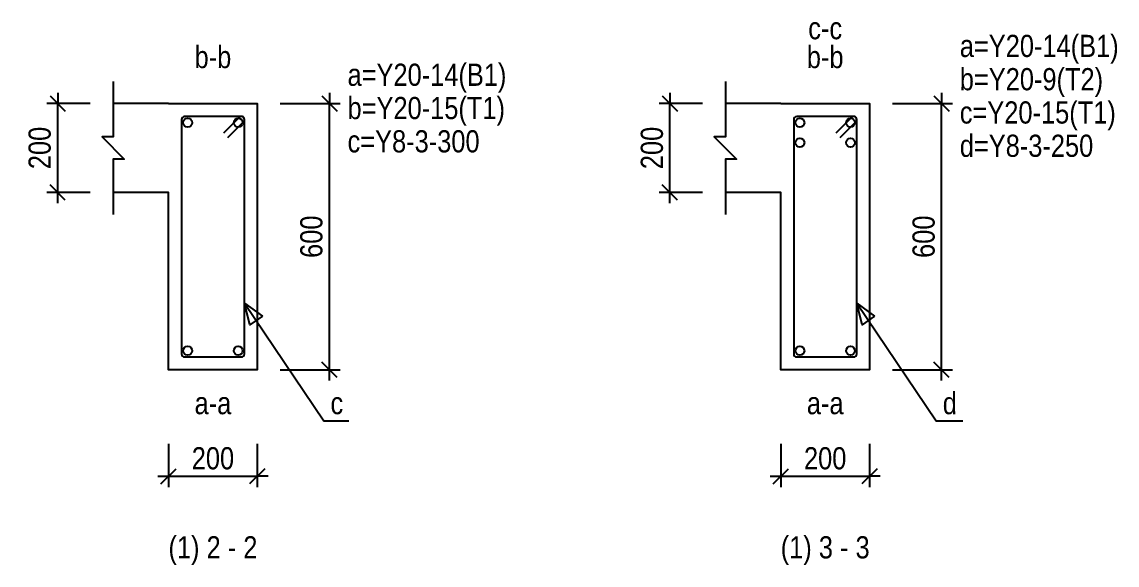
# Model space of a CAD drawing. Extents: x 0 to 206258, y -403073 to 0.
# Drawn here: x 92286 to 97223, y -225354 to -222906 of the extents above; entities that cross this region are included whole.
import ezdxf
from ezdxf.enums import TextEntityAlignment as Align

# ---------------------------------------------------------------- set-up
doc = ezdxf.new("R2010")
doc.units = 0
doc.header["$LTSCALE"] = 1000
doc.layers.add('Beam Line(D)', color=112, linetype='Continuous', true_color=0x00bd5e)
doc.layers.add('Link Label', color=94, linetype='Continuous', true_color=0x008100)
for name, color, linetype in [('Break Line', 5, 'Continuous'), ('Dimension Line', 5, 'Continuous'), ('Leader Line', 5, 'Continuous'), ('Link Line', 3, 'Continuous'), ('Rebar Label', 6, 'Continuous'), ('Rebar Line', 7, 'Continuous'), ('Section Label', 1, 'Continuous'), ('Top Rebar Label', 6, 'Continuous')]:
    doc.layers.add(name, color=color, linetype=linetype)
doc.styles.add('Dimension Text', font='ARIALN.TTF', dxfattribs={"height": 100})
doc.styles.add('Link Label', font='ARIALN.TTF', dxfattribs={"height": 100})
doc.styles.add('Rebar Label', font='ARIALN.TTF', dxfattribs={"height": 100})
doc.styles.add('Section Label', font='ARIALN.TTF', dxfattribs={"height": 100})
doc.styles.add('Top Rebar Label', font='ARIALN.TTF', dxfattribs={"height": 100})
doc.dimstyles.new('BEAM', dxfattribs={"dimtxt": 100, "dimasz": 30, "dimexe": 48.3, "dimexo": 103.5, "dimgap": 30, "dimtad": 1, "dimtoh": 1, "dimdec": 1, "dimlfac": 0.5, "dimdsep": 46, "dimtxsty": 'Dimension Text', "dimblk": 'PCDIM_TICK', "dimcen": 0.09, "dimclrd": 5, "dimclre": 5, "dimclrt": 5, "dimadec": 1, "dimazin": 0, "dimtp": 1, "dimtm": 1, "dimtfac": 1, "dimtdec": 4, "dimtofl": 0, "dimtmove": 0, "dimatfit": 3, "dimfxl": 1, "dimtolj": 1, "dimtzin": 0, "dimarcsym": 0})

# ---------------------------------------------------------------- blocks, each defined once
blk = doc.blocks.new('PCDIM_TICK')
at = {"layer": 'Dimension Line', "color": 0, "transparency": 33554687}
for p, q in [((1.15, 1.15), (-1.15, -1.15)), ((1.61, 0), (0, 0))]:
    blk.add_line(p, q, dxfattribs=at)
blk = doc.blocks.new('*U3028')
at = {"layer": 'Dimension Line', "color": 5, "true_color": 0x0000ff, "transparency": 16777216}
for p, q in [((93450.7, -223274.3), (93720.5, -223274.3)), ((93672.2, -224474.3), (93672.2, -223274.3)), ((93450.7, -224474.3), (93720.5, -224474.3))]:
    blk.add_line(p, q, dxfattribs=at)
at = {"layer": 'Dimension Line', "color": 5, "true_color": 0x0000ff, "transparency": 16777216, "xscale": 30, "yscale": 30}
for p, rotation in [((93672.2, -223274.3), 89.99999999999447), ((93672.2, -224474.3), 269.9999999999834)]:
    blk.add_blockref('PCDIM_TICK', p, dxfattribs=dict(at, rotation=rotation))
at = {"layer": 'Dimension Line', "color": 5, "true_color": 0x0000ff, "transparency": 16777216, "insert": (93642.2, -223874.3), "char_height": 100, "width": 181.97, "attachment_point": 8, "rotation": 90, "style": 'Dimension Text'}
blk.add_mtext('600', dxfattribs=at)
blk = doc.blocks.new('*U3029')
at = {"layer": 'Dimension Line', "color": 5, "true_color": 0x0000ff, "transparency": 16777216}
for p, q in [((92593.7, -223274.3), (92398.9, -223274.3)), ((92447.2, -223674.3), (92447.2, -223274.3)), ((92593.7, -223674.3), (92398.9, -223674.3))]:
    blk.add_line(p, q, dxfattribs=at)
at = {"layer": 'Dimension Line', "color": 5, "true_color": 0x0000ff, "transparency": 16777216, "xscale": 30, "yscale": 30}
for p, rotation in [((92447.2, -223274.3), 89.99999999999447), ((92447.2, -223674.3), 269.9999999999834)]:
    blk.add_blockref('PCDIM_TICK', p, dxfattribs=dict(at, rotation=rotation))
at = {"layer": 'Dimension Line', "color": 5, "true_color": 0x0000ff, "transparency": 16777216, "insert": (92417.2, -223474.3), "char_height": 100, "width": 182.775, "attachment_point": 8, "rotation": 90, "style": 'Dimension Text'}
blk.add_mtext('200', dxfattribs=at)
blk = doc.blocks.new('*U3030')
at = {"layer": 'Dimension Line', "color": 5, "true_color": 0x0000ff, "transparency": 16777216}
for p, q in [((92947.2, -224807.8), (92947.2, -225002.6)), ((93347.2, -224807.8), (93347.2, -225002.6)), ((92947.2, -224954.3), (93347.2, -224954.3))]:
    blk.add_line(p, q, dxfattribs=at)
at = {"layer": 'Dimension Line', "color": 5, "true_color": 0x0000ff, "transparency": 16777216, "xscale": 30, "yscale": 30, "rotation": 180.0000000000004}
blk.add_blockref('PCDIM_TICK', (92947.2, -224954.3), dxfattribs=at)
at = {"layer": 'Dimension Line', "color": 5, "true_color": 0x0000ff, "transparency": 16777216, "xscale": 30, "yscale": 30}
blk.add_blockref('PCDIM_TICK', (93347.2, -224954.3), dxfattribs=at)
at = {"layer": 'Dimension Line', "color": 5, "true_color": 0x0000ff, "transparency": 16777216, "insert": (93147.2, -224924.3), "char_height": 100, "width": 182.775, "attachment_point": 8, "style": 'Dimension Text'}
blk.add_mtext('200', dxfattribs=at)
blk = doc.blocks.new('*U3031')
at = {"layer": 'Dimension Line', "color": 5, "true_color": 0x0000ff, "transparency": 16777216}
for p, q in [((96210.9, -223274.3), (96480.7, -223274.3)), ((96432.4, -224474.3), (96432.4, -223274.3)), ((96210.9, -224474.3), (96480.7, -224474.3))]:
    blk.add_line(p, q, dxfattribs=at)
at = {"layer": 'Dimension Line', "color": 5, "true_color": 0x0000ff, "transparency": 16777216, "xscale": 30, "yscale": 30}
for p, rotation in [((96432.4, -223274.3), 89.99999999999447), ((96432.4, -224474.3), 269.9999999999834)]:
    blk.add_blockref('PCDIM_TICK', p, dxfattribs=dict(at, rotation=rotation))
at = {"layer": 'Dimension Line', "color": 5, "true_color": 0x0000ff, "transparency": 16777216, "insert": (96402.4, -223874.3), "char_height": 100, "width": 181.97, "attachment_point": 8, "rotation": 90, "style": 'Dimension Text'}
blk.add_mtext('600', dxfattribs=at)
blk = doc.blocks.new('*U3032')
at = {"layer": 'Dimension Line', "color": 5, "true_color": 0x0000ff, "transparency": 16777216}
for p, q in [((95353.9, -223274.3), (95159.1, -223274.3)), ((95207.4, -223674.3), (95207.4, -223274.3)), ((95353.9, -223674.3), (95159.1, -223674.3))]:
    blk.add_line(p, q, dxfattribs=at)
at = {"layer": 'Dimension Line', "color": 5, "true_color": 0x0000ff, "transparency": 16777216, "xscale": 30, "yscale": 30}
for p, rotation in [((95207.4, -223274.3), 89.99999999999447), ((95207.4, -223674.3), 269.9999999999834)]:
    blk.add_blockref('PCDIM_TICK', p, dxfattribs=dict(at, rotation=rotation))
at = {"layer": 'Dimension Line', "color": 5, "true_color": 0x0000ff, "transparency": 16777216, "insert": (95177.4, -223474.3), "char_height": 100, "width": 182.775, "attachment_point": 8, "rotation": 90, "style": 'Dimension Text'}
blk.add_mtext('200', dxfattribs=at)
blk = doc.blocks.new('*U3033')
at = {"layer": 'Dimension Line', "color": 5, "true_color": 0x0000ff, "transparency": 16777216}
for p, q in [((95707.4, -224807.8), (95707.4, -225002.6)), ((96107.4, -224807.8), (96107.4, -225002.6)), ((95707.4, -224954.3), (96107.4, -224954.3))]:
    blk.add_line(p, q, dxfattribs=at)
at = {"layer": 'Dimension Line', "color": 5, "true_color": 0x0000ff, "transparency": 16777216, "xscale": 30, "yscale": 30, "rotation": 180.0000000000004}
blk.add_blockref('PCDIM_TICK', (95707.4, -224954.3), dxfattribs=at)
at = {"layer": 'Dimension Line', "color": 5, "true_color": 0x0000ff, "transparency": 16777216, "xscale": 30, "yscale": 30}
blk.add_blockref('PCDIM_TICK', (96107.4, -224954.3), dxfattribs=at)
at = {"layer": 'Dimension Line', "color": 5, "true_color": 0x0000ff, "transparency": 16777216, "insert": (95907.4, -224924.3), "char_height": 100, "width": 182.775, "attachment_point": 8, "style": 'Dimension Text'}
blk.add_mtext('200', dxfattribs=at)

msp = doc.modelspace()

# ---------------------------------------------------------------- linework, layer by layer
at = {"layer": 'Beam Line(D)', "transparency": 33554687}
for points in [[(92947.204, -223274.284), (93347.204, -223274.284), (93347.204, -224474.284), (92947.204, -224474.284), (92947.204, -223674.284), (92697.204, -223674.284)], [(92947.204, -223274.284), (92697.204, -223274.284)], [(92947.204, -223274.284), (92947.204, -223274.284)], [(95707.443, -223274.284), (96107.443, -223274.284), (96107.443, -224474.284), (95707.443, -224474.284), (95707.443, -223674.284), (95457.443, -223674.284)], [(95707.443, -223274.284), (95457.443, -223274.284)], [(95707.443, -223274.284), (95707.443, -223274.284)]]:
    msp.add_lwpolyline(points, dxfattribs=at)
at = {"layer": 'Break Line', "transparency": 33554687}
for points in [[(92697.204, -223174.284), (92697.204, -223424.284), (92647.204, -223424.284), (92747.204, -223524.284), (92697.204, -223524.284), (92697.204, -223774.284)], [(95457.443, -223174.284), (95457.443, -223424.284), (95407.443, -223424.284), (95507.443, -223524.284), (95457.443, -223524.284), (95457.443, -223774.284)]]:
    msp.add_lwpolyline(points, dxfattribs=at)
at = {"layer": 'Leader Line', "transparency": 33554687}
for points in [[(93370.146, -224233.01), (93313.462, -224271.298), (93289.205, -224174.285), (93370.146, -224233.01)], [(93289.205, -224174.285), (93647.204, -224704.284), (93760.334, -224704.284)], [(96130.384, -224233.009), (96073.7, -224271.298), (96049.444, -224174.284), (96130.384, -224233.009)], [(96049.444, -224174.284), (96407.443, -224704.284), (96528.255, -224704.284)]]:
    msp.add_lwpolyline(points, dxfattribs=at)
at = {"layer": 'Link Line', "transparency": 33554687}
for points in [[(93214.393, -223426.894), (93285.104, -223356.183, 0.66817864), (93275.204, -223332.284), (93019.204, -223332.284, 0.41421356), (93005.204, -223346.284), (93005.204, -224402.284, 0.41421356), (93019.204, -224416.284), (93275.204, -224416.284, 0.41421356), (93289.204, -224402.284), (93289.204, -223346.284, 0.66817864), (93265.305, -223336.384), (93194.594, -223407.095)], [(95974.632, -223426.894), (96045.343, -223356.183, 0.66817864), (96035.443, -223332.284), (95779.443, -223332.284, 0.41421356), (95765.443, -223346.284), (95765.443, -224402.284, 0.41421356), (95779.443, -224416.284), (96035.443, -224416.284, 0.41421356), (96049.443, -224402.284), (96049.443, -223346.284, 0.66817864), (96025.544, -223336.384), (95954.833, -223407.095)]]:
    msp.add_lwpolyline(points, format="xyb", dxfattribs=at)
at = {"layer": 'Rebar Line', "transparency": 33554687}
for centre in [(93033.204, -223360.284), (93261.204, -223360.284), (95793.443, -223360.284), (96021.443, -223360.284), (95793.443, -223450.284), (96021.443, -223450.284), (93033.204, -224388.284), (93261.204, -224388.284), (95793.443, -224388.284), (96021.443, -224388.284)]:
    msp.add_circle(centre, 20, dxfattribs=at)

# ---------------------------------------------------------------- texts
at = {"layer": 'Link Label', "transparency": 33554687, "style": 'Link Label'}
for s, p in [(' c=Y8-3-300', (93722.204, -223494.284)), (' d=Y8-3-250', (96482.443, -223514.284)), ('c', (93677.204, -224674.284)), ('d', (96437.443, -224674.284))]:
    msp.add_text(s, height=100, dxfattribs=at).set_placement(p)
at = {"layer": 'Rebar Label', "transparency": 33554687, "style": 'Rebar Label'}
for s, p in [('c-c', (95907.443, -223014.284)), ('b-b', (93147.204, -223144.284)), ('b-b', (95907.443, -223144.284)), ('a-a', (93147.204, -224704.284)), ('a-a', (95907.443, -224704.284))]:
    msp.add_text(s, height=100, dxfattribs=at).set_placement(p, align=Align.BOTTOM_CENTER)
for p in [(96482.443, -223064.284), (93722.204, -223194.284)]:
    msp.add_text(' a=Y20-14(B1)', height=100, dxfattribs=at).set_placement(p)
at = {"layer": 'Section Label', "transparency": 33554687, "style": 'Section Label'}
for s, p in [('(1) 2 - 2', (93147.204, -225354.284)), ('(1) 3 - 3', (95907.443, -225354.284))]:
    msp.add_text(s, height=100, dxfattribs=at).set_placement(p, align=Align.BOTTOM_CENTER)
at = {"layer": 'Top Rebar Label', "transparency": 33554687, "style": 'Top Rebar Label'}
for s, p in [(' b=Y20-9(T2)', (96482.443, -223214.284)), (' b=Y20-15(T1)', (93722.204, -223344.284)), (' c=Y20-15(T1)', (96482.443, -223364.284))]:
    msp.add_text(s, height=100, dxfattribs=at).set_placement(p)

# ---------------------------------------------------------------- dimensions: what is measured, and where the dimension line sits
at = {"layer": 'Dimension Line', "transparency": 33554687}
for base, p1, p2, text, picture, middle in [((92447.204, -223474.284), (92697.204, -223674.284), (92697.204, -223274.284), '200', '*U3029', (92447.204, -223474.284)), ((93672.204, -223874.284), (93347.204, -224474.284), (93347.204, -223274.284), '600', '*U3028', (93672.204, -223874.284)), ((95207.443, -223474.284), (95457.443, -223674.284), (95457.443, -223274.284), '200', '*U3032', (95207.443, -223474.284)), ((96432.443, -223874.284), (96107.443, -224474.284), (96107.443, -223274.284), '600', '*U3031', (96432.443, -223874.284))]:
    dim = msp.add_linear_dim(base=base, p1=p1, p2=p2, angle=90, text=text, dimstyle='BEAM', override={"dimscale": 1, "dimtxt": 100, "dimasz": 30, "dimexe": 48.3, "dimexo": 103.5, "dimgap": 30, "dimtad": 1, "dimtih": 0, "dimdec": 1, "dimlfac": 0.5, "dimzin": 8, "dimlunit": 2, "dimpost": '', "dimtxsty": 'Dimension Text', "dimblk": 'PCDIM_TICK', "dimse1": 0, "dimse2": 0, "dimsd2": 0, "dimclrd": 5, "dimclre": 5, "dimclrt": 5, "dimaunit": 0, "dimadec": 1, "dimazin": 0, "dimtol": 0, "dimtp": 1, "dimtm": 1, "dimtmove": 0}, dxfattribs=at)
    dim.commit()
    dim.dimension.update_dxf_attribs({"geometry": picture, "text_midpoint": middle})
for base, p1, p2, picture, middle in [((93147.204, -224954.284), (92947.204, -224704.284), (93347.204, -224704.284), '*U3030', (93147.204, -224954.284)), ((95907.443, -224954.284), (95707.443, -224704.284), (96107.443, -224704.284), '*U3033', (95907.443, -224954.284))]:
    dim = msp.add_linear_dim(base=base, p1=p1, p2=p2, text='200', dimstyle='BEAM', override={"dimscale": 1, "dimtxt": 100, "dimasz": 30, "dimexe": 48.3, "dimexo": 103.5, "dimgap": 30, "dimtad": 1, "dimtih": 0, "dimdec": 1, "dimlfac": 0.5, "dimzin": 8, "dimlunit": 2, "dimpost": '', "dimtxsty": 'Dimension Text', "dimblk": 'PCDIM_TICK', "dimse1": 0, "dimse2": 0, "dimsd2": 0, "dimclrd": 5, "dimclre": 5, "dimclrt": 5, "dimaunit": 0, "dimadec": 1, "dimazin": 0, "dimtol": 0, "dimtp": 1, "dimtm": 1, "dimtmove": 0}, dxfattribs=at)
    dim.commit()
    dim.dimension.update_dxf_attribs({"geometry": picture, "text_midpoint": middle})

doc.saveas('drawing.dxf')
